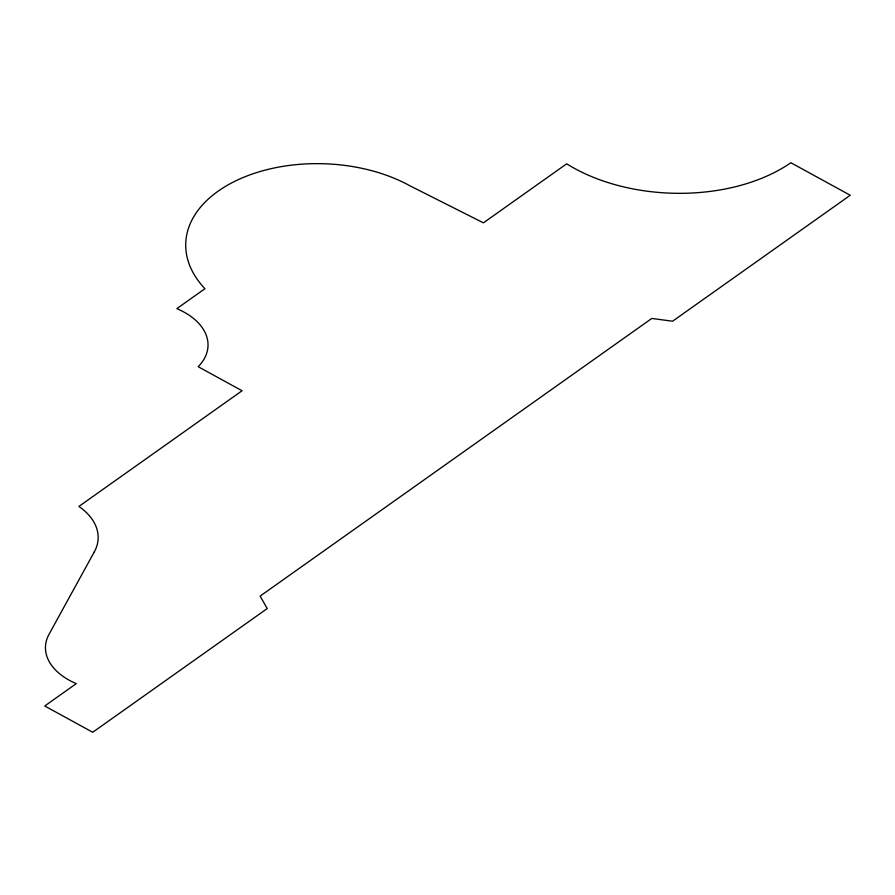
<?xml version="1.0" encoding="UTF-8"?>
<svg xmlns="http://www.w3.org/2000/svg" width="895" height="895" viewBox="0 0 895 895"><rect width="100%" height="100%" fill="white"/><g stroke="black" fill="none" stroke-linecap="round" stroke-linejoin="round"><path stroke-width="1.34" d="M94.355 551.79L49.001 634.376A67.886 42.076 1.9 0 0 76.276 683.635L44.75 705.987L92.722 732.267L267.213 608.566L260.132 596.104L651.817 318.441L672.57 321.227L850.25 195.267L790.856 162.733A154.175 95.552 1.9 0 1 566.68 163.807L483.412 222.844L409.988 185.836A135.827 84.186 1.9 0 0 234.042 181.685A135.827 84.186 1.9 0 0 204.944 288.716L176.841 308.63A68.568 42.501 1.9 0 1 198.164 366.693L242.075 390.757L78.905 506.425A72.92 45.197 1.9 0 1 94.355 551.79"/></g></svg>
